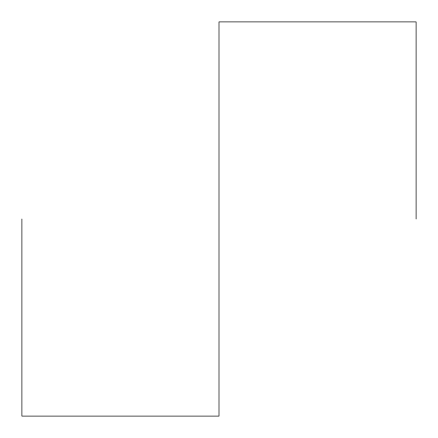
<?xml version="1.0" encoding="UTF-8"?>
<svg xmlns="http://www.w3.org/2000/svg" width="438" height="438" viewBox="0 0 438 438"><rect width="100%" height="100%" fill="white"/><g stroke="black" fill="none" stroke-linecap="round" stroke-linejoin="round"><path stroke-width="0.66" d="M416.1 219L416.1 21.9L219 21.9L219 416.1L21.9 416.1L21.9 219"/></g></svg>
